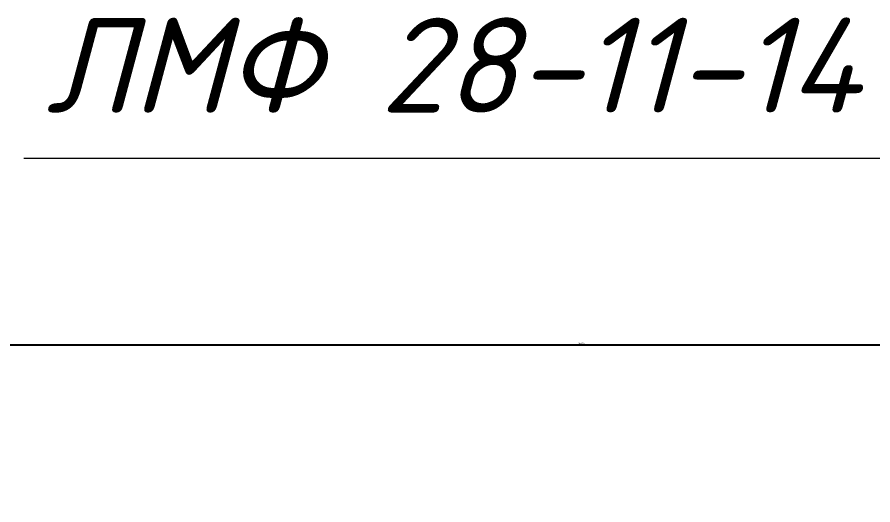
# Model space of a CAD drawing. Header units: millimetres. Extents: x -10163 to 1081624, y -5450 to 417560.
# Drawn here: x 388610 to 389512, y 40631 to 41145 of the extents above; entities that cross this region are included whole.
import ezdxf

# ---------------------------------------------------------------- set-up
doc = ezdxf.new("R2010")
doc.units = ezdxf.units.MM
doc.header["$PDMODE"] = 35
doc.styles.add('2', font='isocpeui.ttf', dxfattribs={"height": 2})
doc.dimstyles.new('Узлы', dxfattribs={"dimtxt": 2.5, "dimasz": 2.25, "dimexe": 1.25, "dimexo": 0.625, "dimtad": 1, "dimdec": 0, "dimlfac": 10, "dimtxsty": '2', "dimblk": 'OBLIQUE', "dimcen": 2.5, "dimadec": 0, "dimazin": 0, "dimtfac": 1, "dimtdec": 0, "dimtmove": 0, "dimatfit": 3, "dimldrblk": 'OBLIQUE', "dimfxl": 1.25, "dimarcsym": 0})

# ---------------------------------------------------------------- blocks, each defined once
blk = doc.blocks.new('_Oblique')
at = {"color": 0, "linetype": 'ByBlock', "lineweight": -2}
blk.add_line((-0.5, -0.5), (0.5, 0.5), dxfattribs=at)
blk = doc.blocks.new('*D1009')
at = {"color": 0, "lineweight": -2, "transparency": 16777216}
for p, q in [((388454.11, 40267.86), (388454.11, 40801.04)), ((389954.11, 40799.79), (388454.11, 40799.79)), ((389954.11, 39845.31), (389954.11, 40801.04))]:
    blk.add_line(p, q, dxfattribs=at)
at = {"layer": 'Defpoints', "color": 0, "transparency": 16777216}
for p in [(388454.11, 40799.79), (388454.11, 40267.23), (389954.11, 39844.69)]:
    blk.add_point(p, dxfattribs=at)
at = {"color": 0, "lineweight": -2, "transparency": 16777216, "xscale": 2.25, "yscale": 2.25, "zscale": 2.25, "rotation": 180}
blk.add_blockref('_Oblique', (388454.11, 40799.79), dxfattribs=at)
at = {"color": 0, "lineweight": -2, "transparency": 16777216, "xscale": 2.25, "yscale": 2.25, "zscale": 2.25}
blk.add_blockref('_Oblique', (389954.11, 40799.79), dxfattribs=at)
at = {"color": 0, "lineweight": 13, "transparency": 16777216, "insert": (389204.11, 40801.41), "char_height": 2, "attachment_point": 5, "style": '2'}
blk.add_mtext('15000', dxfattribs=at)

msp = doc.modelspace()

# ---------------------------------------------------------------- linework, layer by layer
at = {"lineweight": 13}
msp.add_line((388617.354, 40996.763), (389520.74, 40996.763), dxfattribs=at)

# ---------------------------------------------------------------- texts
at = {"lineweight": 50, "insert": (388640.619, 41144.649), "char_height": 100, "width": 869.18712, "attachment_point": 1, "style": '2'}
msp.add_mtext('{\\fISOCPEUR|b0|i1|c204|p34;ЛМФ 28-11-14}', dxfattribs=at)

# ---------------------------------------------------------------- dimensions: what is measured, and where the dimension line sits
at = {"lineweight": 13}
dim = msp.add_linear_dim(base=(388454.107, 40799.785), p1=(389954.107, 39844.69), p2=(388454.107, 40267.231), dimstyle='Узлы', dxfattribs=at)
dim.commit()
dim.dimension.update_dxf_attribs({"geometry": '*D1009', "text_midpoint": (389204.107, 40801.41)})

doc.saveas('drawing.dxf')
